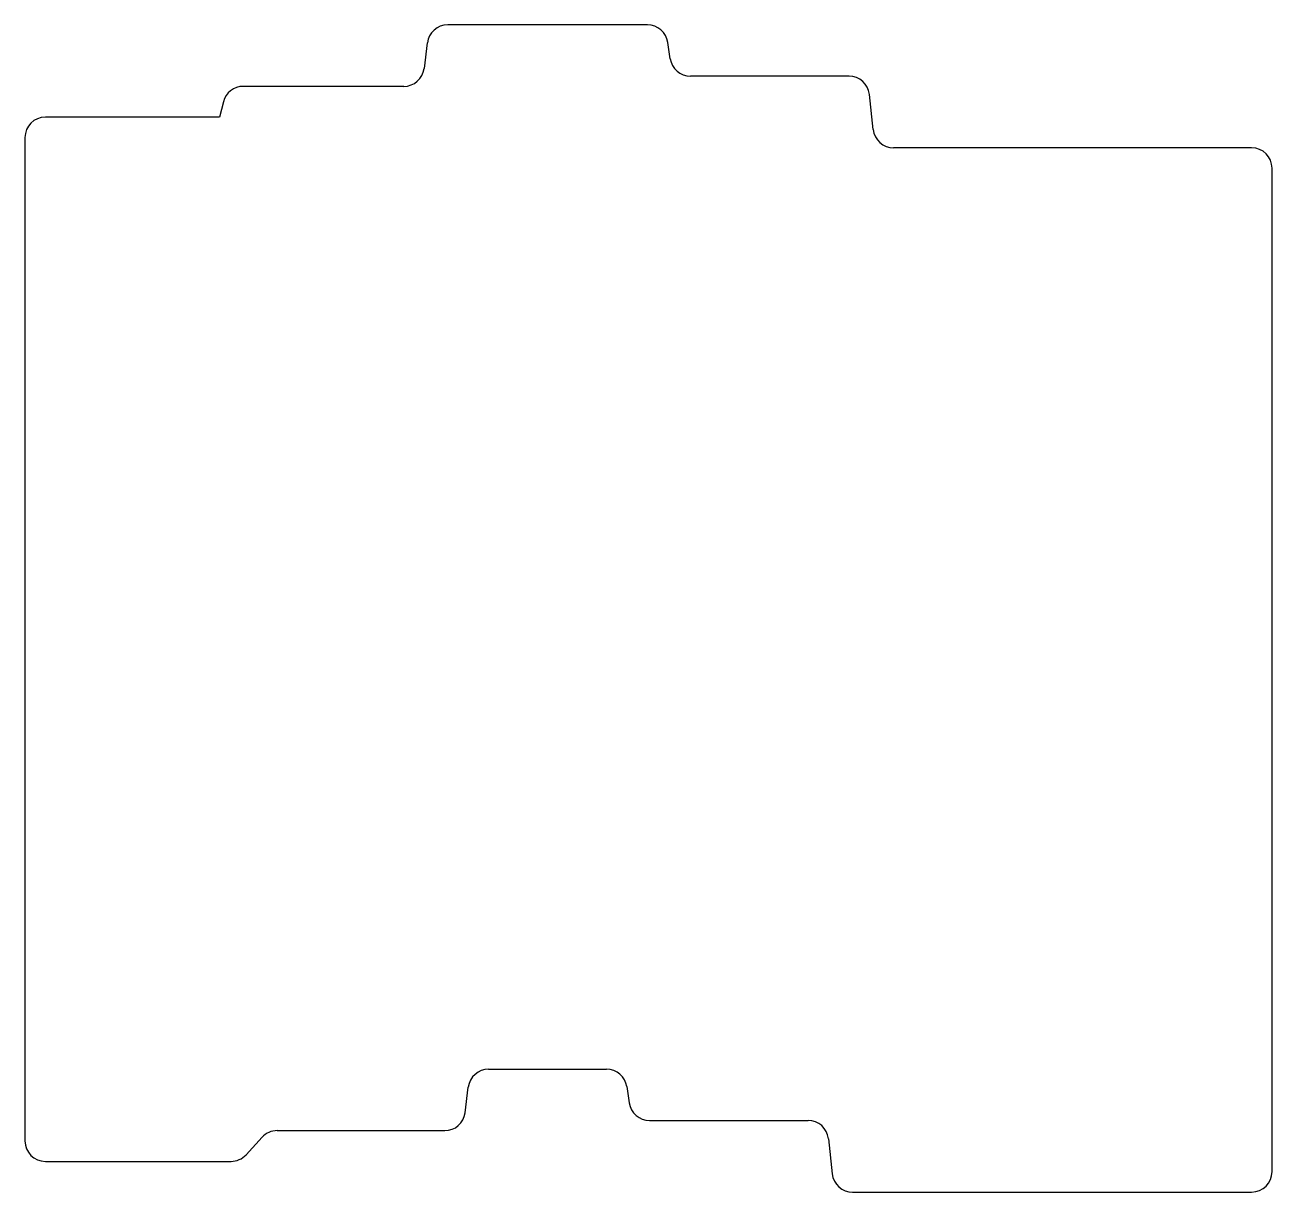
# Model space of a CAD drawing. Header units: millimetres. Extents: x 247 to 369, y -162 to -48.
import ezdxf

# ---------------------------------------------------------------- set-up
doc = ezdxf.new("R2010")
doc.units = ezdxf.units.MM

msp = doc.modelspace()

# ---------------------------------------------------------------- linework, layer by layer
for p, q in [((308.03, -47.5), (288.52, -47.5)), ((286.53, -49.25), (286.22, -51.75)), ((310.24, -50.8), (310.01, -49.2)), ((284.23, -53.5), (268.56, -53.5)), ((327.7, -52.5), (312.22, -52.5)), ((330.06, -57.71), (329.69, -54.29)), ((266.62, -55.01), (266.25, -56.5)), ((266.25, -56.5), (249.25, -56.5)), ((247.25, -58.5), (247.25, -156.5)), ((367, -59.5), (332.05, -59.5)), ((369, -159.5), (369, -61.5)), ((292.52, -149.5), (304.03, -149.5)), ((290.22, -153.75), (290.53, -151.25)), ((306.01, -151.2), (306.24, -152.8)), ((308.22, -154.5), (323.7, -154.5)), ((271.88, -155.5), (288.23, -155.5)), ((268.84, -157.85), (270.41, -156.15)), ((325.69, -156.29), (326.06, -159.71)), ((249.25, -158.5), (267.37, -158.5)), ((328.05, -161.5), (367, -161.5))]:
    msp.add_line(p, q)
for centre, start, end in [((288.52, -49.5), 90, 172.875), ((308.03, -49.5), 8.5308, 90), ((312.22, -50.5), 188.5308, 270), ((284.23, -51.5), 270, 352.875), ((268.56, -55.5), 90, 165.962), ((327.7, -54.5), 6.1155, 90), ((249.25, -58.5), 90, 180), ((332.05, -57.5), 186.1155, 270), ((367, -61.5), 0, 90), ((292.52, -151.5), 90, 172.875), ((304.03, -151.5), 8.5308, 90), ((308.22, -152.5), 188.5308, 270), ((288.23, -153.5), 270, 352.875), ((323.7, -156.5), 6.1155, 90), ((271.88, -157.5), 90, 137.4896), ((249.25, -156.5), 180, 270), ((267.37, -156.5), 270, 317.4896), ((328.05, -159.5), 186.1155, 270), ((367, -159.5), 270, 0)]:
    msp.add_arc(centre, 2, start, end)

doc.saveas('drawing.dxf')
